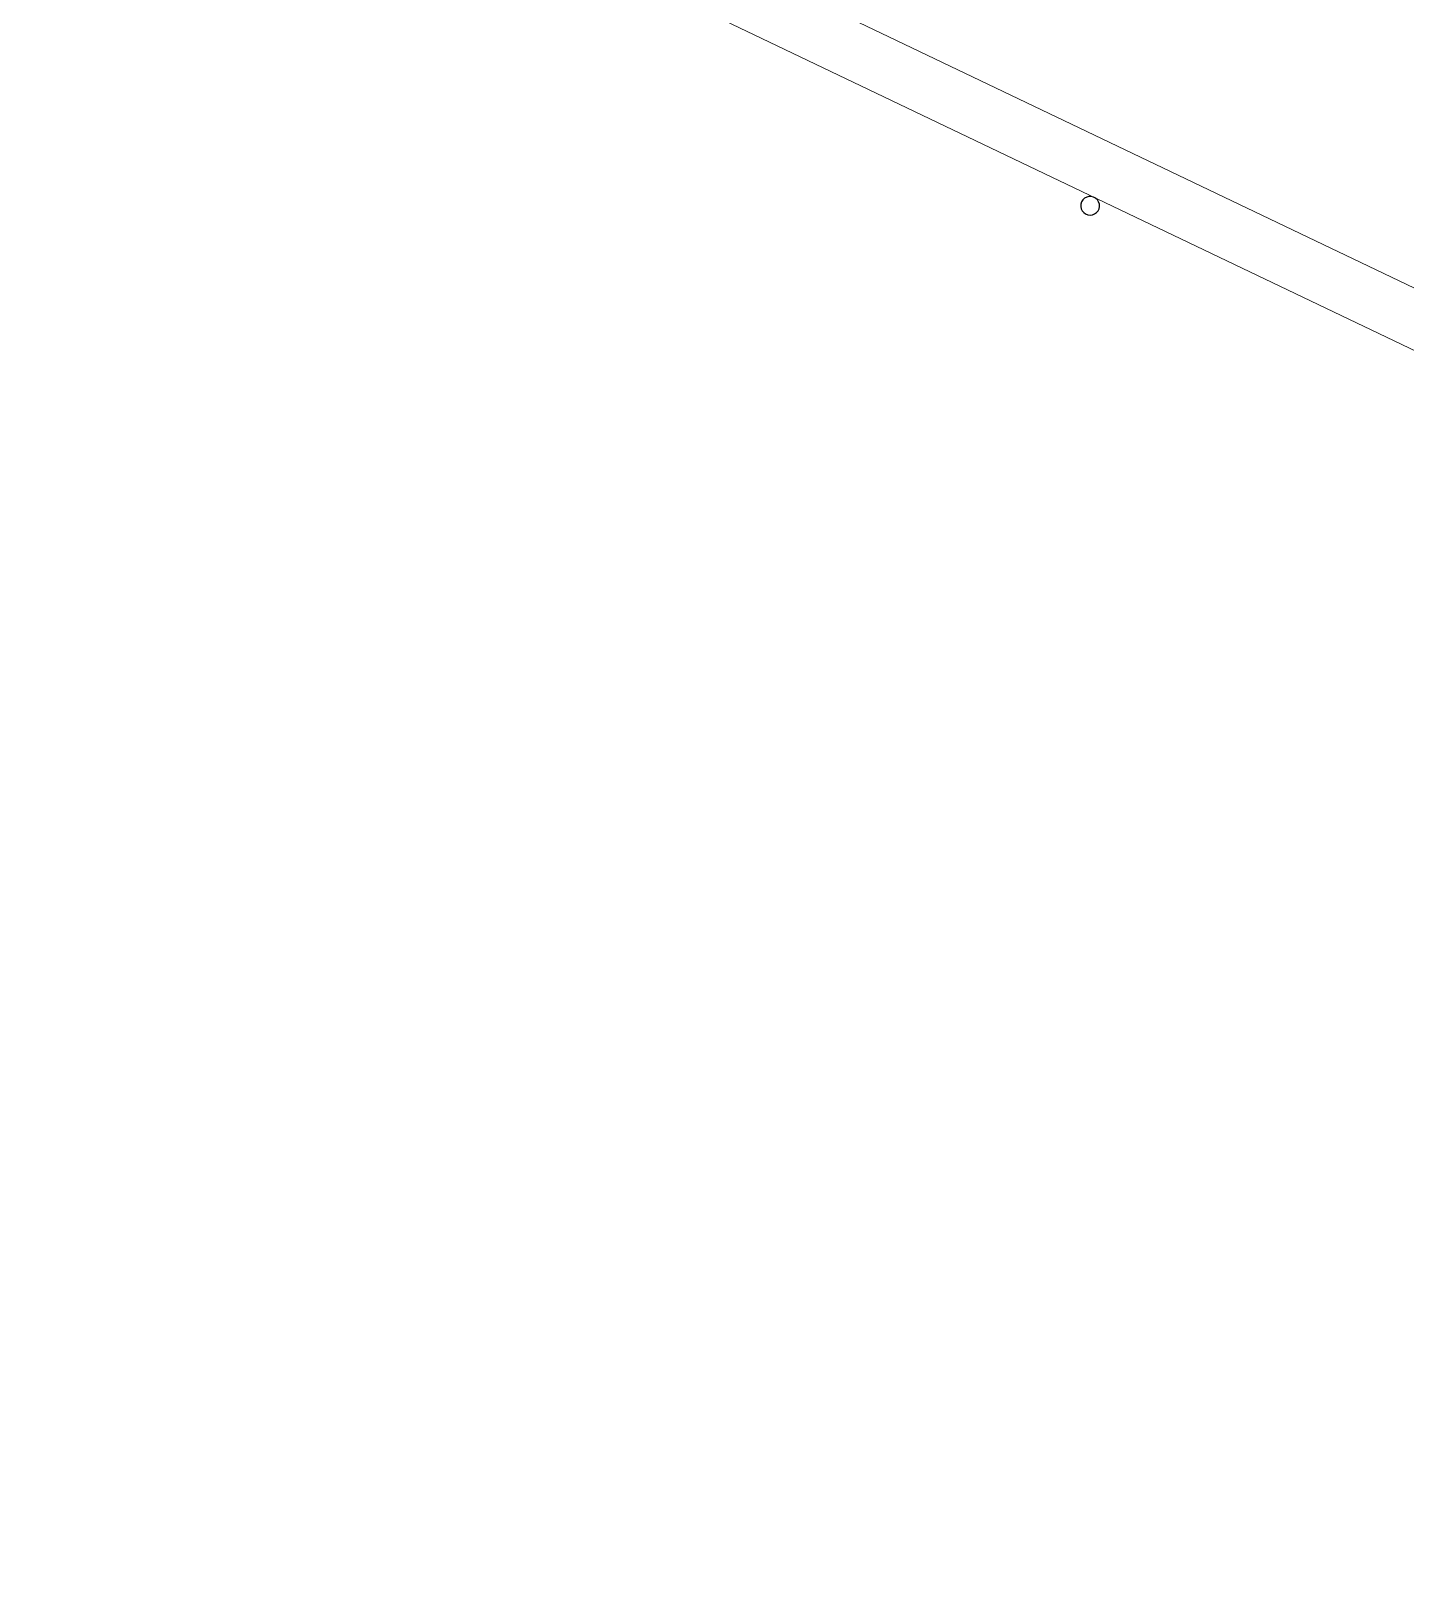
# Model space of a CAD drawing. Header units: centimetres. Extents: x 402 to 3875, y 442 to 2267.
# Drawn here: x 1941 to 2306.8, y 857.4 to 1272.8 of the extents above; entities that cross this region are included whole.
import ezdxf

# ---------------------------------------------------------------- set-up
doc = ezdxf.new("R2010")
doc.units = ezdxf.units.CM
doc.layers.add('Columns of the Existing Mesh Walls', color=250, linetype='Continuous')

# ---------------------------------------------------------------- blocks, each defined once
blk = doc.blocks.new('Group_1')
at = {"layer": 'Columns of the Existing Mesh Walls', "color": 250, "lineweight": 20}
for points in [[(1683.97, 3473.09, 0), (36.01, 27.35, 0)], [(1697.51, 3466.62, 0), (49.55, 20.88, 0)]]:
    blk.add_polyline3d(points, dxfattribs=at)
at = {"layer": 'Columns of the Existing Mesh Walls', "lineweight": 25}
blk.add_polyline3d([(915.72, 1820.96, 0), (915.65, 1821.58, 0), (915.41, 1822.16, 0), (915.05, 1822.67, 0), (914.56, 1823.07, 0), (914, 1823.34, 0), (913.38, 1823.46, 0), (912.76, 1823.42, 0), (912.16, 1823.22, 0), (911.63, 1822.89, 0), (911.2, 1822.43, 0), (910.9, 1821.88, 0), (910.74, 1821.27, 0), (910.74, 1820.65, 0), (910.9, 1820.04, 0), (911.2, 1819.49, 0), (911.63, 1819.03, 0), (912.16, 1818.7, 0), (912.76, 1818.5, 0), (913.38, 1818.47, 0), (914, 1818.58, 0), (914.56, 1818.85, 0), (915.05, 1819.25, 0), (915.41, 1819.76, 0), (915.65, 1820.34, 0), (915.72, 1820.96, 0)], close=True, dxfattribs=at)

msp = doc.modelspace()

# ---------------------------------------------------------------- block references
at = {"layer": 'Columns of the Existing Mesh Walls', "lineweight": 20, "rotation": 270}
msp.add_blockref('Group_1', (401.81, 2139.52), dxfattribs=at)

doc.saveas('drawing.dxf')
